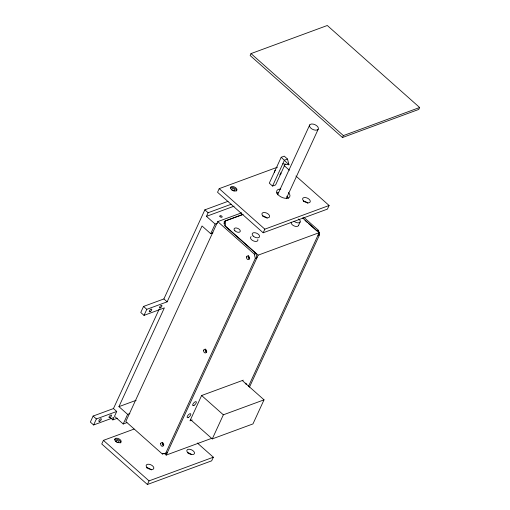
<?xml version="1.0" encoding="UTF-8"?>
<svg xmlns="http://www.w3.org/2000/svg" width="510" height="510" viewBox="0 0 510 510"><rect width="100%" height="100%" fill="white"/><g stroke="black" fill="none" stroke-linecap="round" stroke-linejoin="round"><path stroke-width="0.76" d="M251.022 53.595L250.136 55.52L342.49 137.522L418.761 109.427L419.647 107.502L327.299 25.5L251.022 53.595L343.377 135.596L419.647 107.502M159.114 309.302L113.462 408.567L93.12 416.058L90.353 422.082L93.611 424.977L113.947 417.486L112.844 419.896L110.67 417.964M228.034 201.31L204.867 209.84L163.882 298.943L143.539 306.44L140.76 312.483L144.018 315.378L164.36 307.881L118.932 406.642L127.627 414.362L129.871 413.54M93.611 424.977L96.377 418.952L116.72 411.462L113.462 408.567M144.018 315.378L146.797 309.334L167.14 301.837L202.03 225.981L210.719 233.701L212.963 232.872M134.066 429.082L103.422 440.366L101.764 443.981L147.396 484.5L211.669 460.83L213.333 457.215L197.332 443.005M116.72 411.462L114.501 416.281L123.197 423.995L126.933 422.624M217.394 223.24L215.156 224.069L206.461 216.348L208.125 212.734L231.291 204.204M277.497 167.178L219.204 188.649L217.54 192.257L263.173 232.777L327.445 209.106L329.109 205.492L295.921 176.026M123.197 423.995L127.627 414.362M210.719 233.701L215.156 224.069M241.67 212.81L217.757 221.62L125.798 421.553L162.301 453.97L167.21 452.886M224.024 223.603L225.286 220.855L243.162 214.27M282.795 163.78L288.966 164.794L287.512 159.043L284.248 156.149L281.201 157.271L269.286 183.166L272.55 186.061L275.598 184.939L285.186 164.092M272.55 186.061L284.459 160.166L287.512 159.043M277.555 194.852L309.729 124.893M147.396 484.5L149.054 480.885L213.333 457.215M263.173 232.777L264.837 229.162L329.109 205.492M165.584 453.492L255.325 258.372L254.26 254.037L217.757 221.62M164.424 453.505L166.203 455.086L258.162 255.153L319.177 232.675L302.589 217.942M286.32 198.505L318.17 129.272A4.762 2.62 24.7 0 0 313.108 124.083A4.762 2.62 24.7 0 0 310.571 127.895A4.762 2.62 24.7 0 0 318.17 129.272M243.321 380.16L201.622 395.518L189.988 420.814L192.225 419.991M298.458 225.605L300.122 221.99M342.49 137.522L343.377 135.596M190.542 419.609L212.275 438.906L223.355 414.815L264.033 399.834L242.301 380.536M248.466 386.414L319.177 232.675M249.466 387.179L319.598 234.702L318.533 230.361L303.813 217.292M264.033 399.834L252.954 423.918L212.275 438.906M206.461 216.348L234.115 206.161M242.728 214.608L224.17 221.442L224.381 225.458L255.886 253.438L256.951 257.773L255.325 258.372M254.26 254.037L255.886 253.438M318.533 230.361L316.908 230.96L308.588 223.571M317.972 235.301L319.598 234.702M118.932 406.642L136.125 400.312M112.844 419.896L117.325 418.245M162.301 453.97L163.385 453.568M166.203 455.086L211.593 438.364M281.201 157.271L288.966 164.794M284.07 165.501L289.406 170.238M305.018 220.403L307.396 222.513M219.204 188.649L264.837 229.162M258.162 255.153L225.567 226.21L225.286 220.855M204.867 209.84L208.125 212.734M163.882 298.943L167.14 301.837M143.539 306.44L146.797 309.334M201.622 395.518L223.355 414.815M93.12 416.058L96.377 418.952M103.422 440.366L149.054 480.885M303.469 201.125A4.131 2.276 24.7 0 1 307.842 203.235M262.79 216.106A4.131 2.276 24.7 0 1 267.157 218.216M276.484 193.086A7.146 3.933 24.7 0 1 278.409 192.659M286.798 196.184A7.146 3.933 24.7 0 1 288.226 198.498M280.729 172.807A3.494 1.925 24.7 0 1 280.366 174.547M280.041 174.701A3.494 1.925 24.7 0 1 279.665 174.802M274.578 172.348A3.494 1.925 24.7 0 1 275.642 170.353M288.462 192.57A7.146 3.933 24.7 0 1 287.022 198.307A7.146 3.933 24.7 0 1 277.383 193.864A7.146 3.933 24.7 0 1 280.831 189.051M230.31 187.96A3.494 1.925 24.7 0 1 234.186 188.024A3.494 1.925 24.7 0 1 236.525 190.957M274.501 171.577A3.494 1.925 24.7 0 1 274.82 171.417M146.459 467.823A4.131 2.276 24.7 0 1 151.381 469.939M114.533 439.684A3.494 1.925 24.7 0 1 118.651 439.869A3.494 1.925 24.7 0 1 120.641 442.96M187.693 452.848A4.131 2.276 24.7 0 1 191.652 454.55M257.862 239.528A3.972 2.187 24.7 0 1 253.457 240.924A3.972 2.187 24.7 0 1 251.124 236.627M298.579 225.28A3.972 2.187 24.7 0 1 294.136 225.943A3.972 2.187 24.7 0 1 291.312 222.156M245.227 383.361A2.544 1.026 -48.4 0 1 246.049 384.489M298.637 218.969A3.972 2.187 24.7 0 1 299.453 222.602A3.972 2.187 24.7 0 1 294.002 221.206M206.799 351.517A1.269 0.931 69.8 0 1 205.881 349.522M163.869 444.854A1.269 0.931 69.8 0 1 162.945 442.865M249.734 258.175A1.269 0.931 69.8 0 1 248.81 256.179M163.276 445.466A1.906 1.39 69.8 0 1 162.486 442.559M206.728 352.34A1.906 1.39 69.8 0 1 205.326 350.95A1.906 1.39 69.8 0 1 205.562 349.018M249.569 258.978A1.906 1.39 69.8 0 1 248.223 257.499A1.906 1.39 69.8 0 1 248.555 255.612M262.981 216.017A4.131 2.276 24.7 0 0 269.484 216.967A4.131 2.276 24.7 0 0 264.837 212.536A4.131 2.276 24.7 0 0 262.981 216.017M303.66 201.029A4.131 2.276 24.7 0 0 310.163 201.979A4.131 2.276 24.7 0 0 305.522 197.555A4.131 2.276 24.7 0 0 303.66 201.029M231.362 189.471A3.494 1.925 24.7 0 0 236.863 190.275A3.494 1.925 24.7 0 0 232.936 186.532A3.494 1.925 24.7 0 0 231.362 189.471M231.935 189.905A1.747 0.963 24.7 0 0 234.759 190.606A1.747 0.963 24.7 0 0 233.134 188.662A1.747 0.963 24.7 0 0 231.935 189.905M147.199 467.734A4.131 2.276 24.7 0 0 153.708 468.69A4.131 2.276 24.7 0 0 149.06 464.259A4.131 2.276 24.7 0 0 147.199 467.734M115.579 441.195A3.494 1.925 24.7 0 0 121.087 441.998A3.494 1.925 24.7 0 0 117.153 438.256A3.494 1.925 24.7 0 0 115.579 441.195M116.274 441.609A1.587 0.873 24.7 0 0 118.843 442.246A1.587 0.873 24.7 0 0 117.37 440.481A1.587 0.873 24.7 0 0 116.274 441.609M187.878 452.752A4.131 2.276 24.7 0 0 194.386 453.702A4.131 2.276 24.7 0 0 189.739 449.278A4.131 2.276 24.7 0 0 187.878 452.752M160.369 307.9A1.747 0.708 -48.4 0 0 161.893 305.496A1.747 0.708 -48.4 0 0 159.745 306.778A1.747 0.708 -48.4 0 0 160.369 307.9M150.201 311.642A1.747 0.708 -48.4 0 0 151.725 309.238A1.747 0.708 -48.4 0 0 149.577 310.526A1.747 0.708 -48.4 0 0 150.201 311.642M99.781 421.266A1.747 0.708 -48.4 0 0 101.299 418.863A1.747 0.708 -48.4 0 0 99.157 420.144A1.747 0.708 -48.4 0 0 99.781 421.266M109.95 417.518A1.747 0.708 -48.4 0 0 111.473 415.121A1.747 0.708 -48.4 0 0 109.325 416.402A1.747 0.708 -48.4 0 0 109.95 417.518M219.969 216.552A1.269 0.701 24.7 0 0 222.028 217.126A1.269 0.701 24.7 0 0 220.938 215.704A1.269 0.701 24.7 0 0 219.969 216.552M234.919 230.807A3.334 1.836 24.7 0 0 240.172 231.572A3.334 1.836 24.7 0 0 236.417 227.995A3.334 1.836 24.7 0 0 234.919 230.807M188.439 417.448A2.544 1.026 -48.4 0 0 190.772 413.954A2.544 1.026 -48.4 0 0 187.693 415.663A2.544 1.026 -48.4 0 0 188.439 417.448M193.978 405.405A2.544 1.026 -48.4 0 0 196.312 401.906A2.544 1.026 -48.4 0 0 193.233 403.62A2.544 1.026 -48.4 0 0 193.978 405.405M253.19 236.06A3.972 2.187 24.7 0 0 259.443 236.978A3.972 2.187 24.7 0 0 254.974 232.719A3.972 2.187 24.7 0 0 253.19 236.06M246.547 256.925A1.906 1.39 69.8 0 0 248.325 259.615A1.906 1.39 69.8 0 0 248.995 256.76A1.906 1.39 69.8 0 0 246.547 256.925M203.592 350.364A1.906 1.39 69.8 0 0 205.473 352.945A1.906 1.39 69.8 0 0 206.002 350.013A1.906 1.39 69.8 0 0 203.592 350.364M160.695 443.547A1.906 1.39 69.8 0 0 162.403 446.301A1.906 1.39 69.8 0 0 163.168 443.502A1.906 1.39 69.8 0 0 160.695 443.547"/></g></svg>
